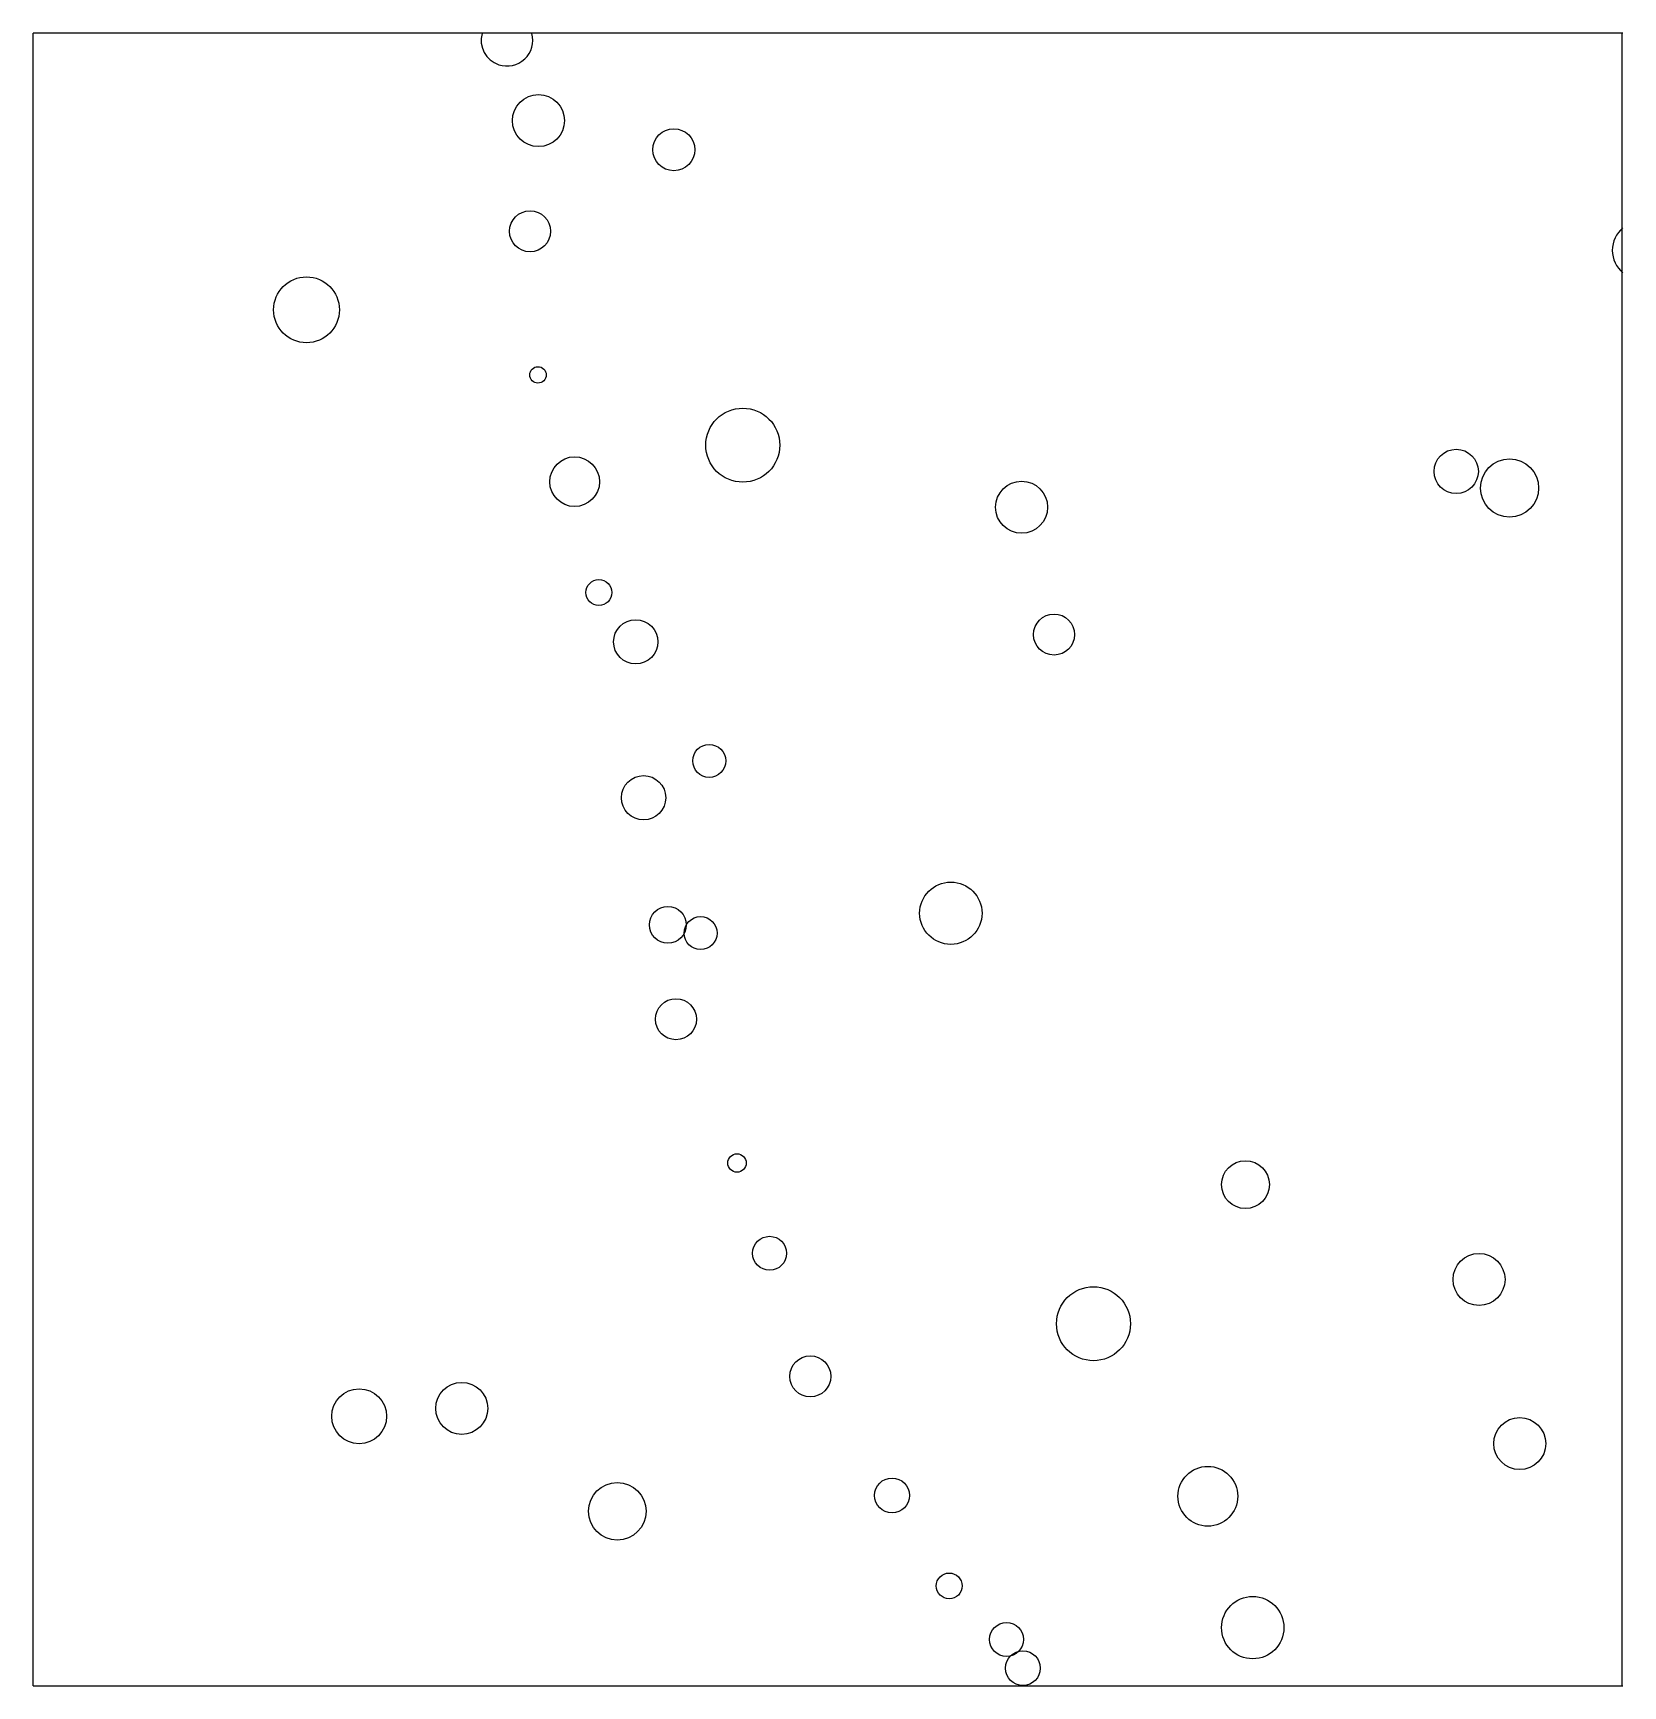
# Model space of a CAD drawing. Extents: x 1.07 to 2.05, y 0.54 to 1.57.
import ezdxf

# ---------------------------------------------------------------- set-up
doc = ezdxf.new("R2010")
doc.units = 0
doc.layers.add('LAYER1', color=7, linetype='CONTINUOUS')
doc.layers.add('LAYER12', color=5, linetype='CONTINUOUS')

msp = doc.modelspace()

# ---------------------------------------------------------------- linework, layer by layer
at = {"layer": 'LAYER1', "color": 7, "linetype": 'CONTINUOUS'}
for centre, radius in [((1.3814, 1.5115), 0.0161), ((1.4652, 1.4935), 0.013), ((1.3762, 1.443), 0.0127), ((1.2378, 1.3944), 0.0204), ((1.3811, 1.3541), 0.0051), ((1.5079, 1.3106), 0.0229), ((1.4038, 1.288), 0.0154), ((1.9496, 1.2944), 0.0137), ((1.9826, 1.2841), 0.018), ((1.6805, 1.2722), 0.0161), ((1.4188, 1.2194), 0.008), ((1.4416, 1.1889), 0.0137), ((1.7006, 1.1934), 0.0127), ((1.4871, 1.1152), 0.0102), ((1.4465, 1.0924), 0.0137), ((1.6367, 1.0209), 0.0193), ((1.4615, 1.0137), 0.0114), ((1.4818, 1.0086), 0.0102), ((1.4665, 0.9553), 0.0127), ((1.5043, 0.8663), 0.0057), ((1.8191, 0.8529), 0.0148), ((1.5245, 0.8104), 0.0105), ((1.9637, 0.7942), 0.0161), ((1.725, 0.7668), 0.0229), ((1.5497, 0.7342), 0.0127), ((1.2704, 0.7095), 0.017), ((1.3339, 0.7144), 0.0161), ((1.9889, 0.6926), 0.0161), ((1.7958, 0.66), 0.0185), ((1.4302, 0.6507), 0.0178), ((1.6003, 0.6605), 0.0108), ((1.6357, 0.6045), 0.008), ((1.8236, 0.5787), 0.0193), ((1.6712, 0.5714), 0.0105), ((1.6813, 0.5536), 0.0108)]:
    msp.add_circle(centre, radius, dxfattribs=at)
for centre, radius, start, end in [((1.3619, 1.5613), 0.016, 164.9707, -108.4703), ((1.3619, 1.5613), 0.016, 164.1873, 164.9706), ((1.3619, 1.5613), 0.016, -108.4707, 15.0292), ((2.0642, 1.4312), 0.018, 129.3307, -129.3304)]:
    msp.add_arc(centre, radius, start, end, dxfattribs=at)
at = {"layer": 'LAYER12', "color": 5, "linetype": 'CONTINUOUS'}
for points in [[(2.0528, 1.5657), (1.0685, 1.5657)], [(1.0685, 1.5655), (1.0685, 1.5657)], [(1.0685, 1.5657), (1.0685, 1.5657)], [(1.0685, 0.5426), (1.0685, 1.5655)], [(2.0522, 1.5657), (2.0522, 1.5655)], [(2.0522, 1.5655), (2.0522, 0.5426)], [(2.0528, 1.5657), (2.0528, 1.5657)], [(1.0685, 0.5426), (2.0528, 0.5426)]]:
    msp.add_lwpolyline(points, dxfattribs=at)

doc.saveas('drawing.dxf')
